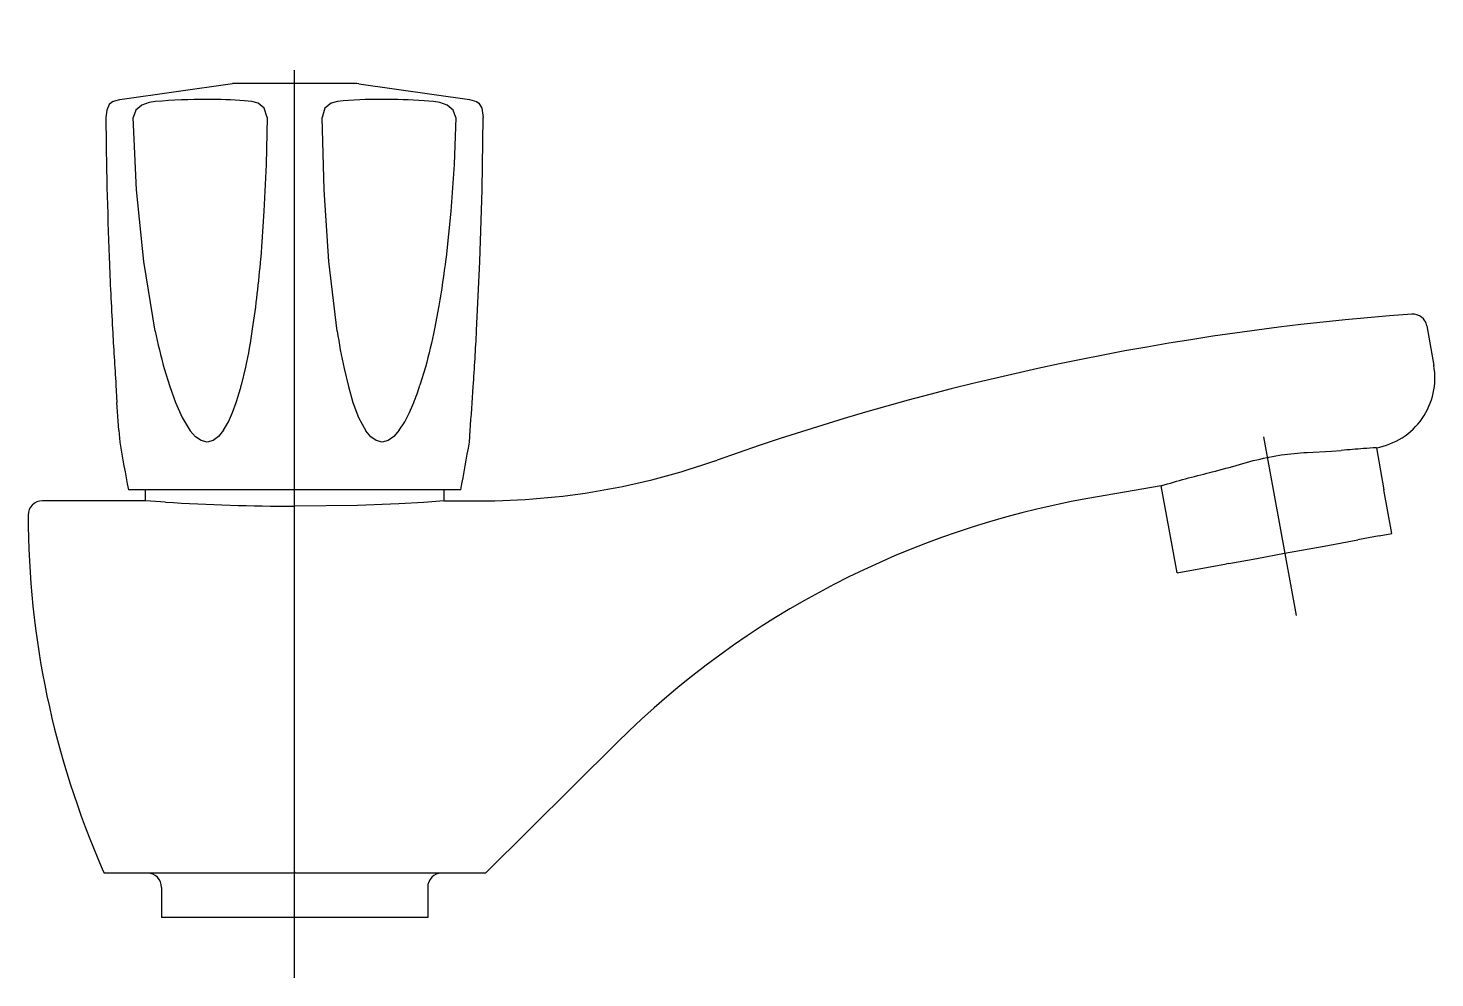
# Model space of a CAD drawing. Extents: x 76.397 to 76.552, y 0.005 to 0.109.
import ezdxf

# ---------------------------------------------------------------- set-up
doc = ezdxf.new("R2010")
doc.units = 0
doc.header["$LTSCALE"] = 0.2
doc.header["$MEASUREMENT"] = 0
doc.linetypes.add('AXES', pattern=[0.54, 0.3, -0.08, 0.08, -0.08])
doc.linetypes.add('CONTINU', pattern=[0])
doc.layers.get('0').update_dxf_attribs({"linetype": 'CONTINUOUS'})
doc.layers.add('DECA_EIXOS', color=5, linetype='AXES')

msp = doc.modelspace()

# ---------------------------------------------------------------- linework, layer by layer
at = {"linetype": 'CONTINU'}
for points in [[(76.40687, 0.1015), (76.41928, 0.10325)], [(76.4202, 0.10325), (76.41928, 0.10325)], [(76.42613, 0.10325), (76.4202, 0.10325)], [(76.43205, 0.10325), (76.42613, 0.10325)], [(76.43297, 0.10325), (76.43205, 0.10325)], [(76.43319, 0.10322), (76.43297, 0.10325)], [(76.43319, 0.10322), (76.44538, 0.1015)], [(76.40609, 0.10127), (76.40571, 0.10095), (76.40544, 0.10033), (76.40534, 0.0995)], [(76.40609, 0.10127), (76.40634, 0.10134)], [(76.40634, 0.10134), (76.40687, 0.1015)], [(76.41081, 0.10127), (76.41011, 0.10116), (76.40931, 0.10087), (76.40864, 0.10031), (76.40836, 0.0995)], [(76.42141, 0.10127), (76.42061, 0.10134)], [(76.4231, 0.0995), (76.42279, 0.10053), (76.4221, 0.10109), (76.42141, 0.10127)], [(76.43085, 0.10127), (76.43015, 0.10109), (76.42946, 0.10053), (76.42915, 0.0995)], [(76.44144, 0.10127), (76.44039, 0.10134)], [(76.44389, 0.0995), (76.44361, 0.10031), (76.44294, 0.10087), (76.44214, 0.10116), (76.44144, 0.10127)], [(76.44538, 0.1015), (76.44616, 0.10127)], [(76.44616, 0.10127), (76.44643, 0.10109), (76.44675, 0.10053), (76.44691, 0.0995)], [(76.41077, 0.07596), (76.4095, 0.08365), (76.40872, 0.09154), (76.40836, 0.0995)], [(76.4231, 0.0995), (76.42298, 0.09434), (76.42275, 0.0892), (76.42239, 0.0841)], [(76.43082, 0.07596), (76.42991, 0.08365), (76.42938, 0.09154), (76.42915, 0.0995)], [(76.44389, 0.0995), (76.44371, 0.09434), (76.44335, 0.0892), (76.44281, 0.0841)], [(76.44618, 0.07603), (76.44654, 0.08365), (76.44679, 0.09154), (76.44691, 0.0995)], [(76.4057, 0.0841), (76.4057, 0.08396)], [(76.42239, 0.0841), (76.42237, 0.08395)], [(76.44281, 0.0841), (76.44279, 0.08395)], [(76.55086, 0.07655), (76.55163, 0.07218)], [(76.40644, 0.07001), (76.40656, 0.0681)], [(76.41237, 0.06985), (76.41299, 0.06812), (76.41373, 0.06646), (76.41462, 0.065)], [(76.43205, 0.06985), (76.43255, 0.06812), (76.43318, 0.06646), (76.43397, 0.065)], [(76.40678, 0.06504), (76.40656, 0.0681)], [(76.41831, 0.06504), (76.41884, 0.06598), (76.4193, 0.06701), (76.41969, 0.0681)], [(76.43766, 0.06504), (76.43826, 0.06598), (76.43879, 0.06701), (76.43926, 0.0681)], [(76.40678, 0.06504), (76.40687, 0.06374)], [(76.4165, 0.06374), (76.41584, 0.0639), (76.41522, 0.06433), (76.41462, 0.065)], [(76.41831, 0.06504), (76.41775, 0.06435), (76.41715, 0.0639), (76.4165, 0.06374)], [(76.43576, 0.06374), (76.43511, 0.0639), (76.43452, 0.06433), (76.43397, 0.065)], [(76.43766, 0.06504), (76.43706, 0.06435), (76.43642, 0.0639), (76.43576, 0.06374)], [(76.44538, 0.06374), (76.44547, 0.06501)], [(76.53767, 0.06261), (76.54035, 0.06274), (76.54144, 0.06282)], [(76.5453, 0.06312), (76.54613, 0.05847)], [(76.47244, 0.06168), (76.47267, 0.06176)], [(76.52696, 0.06039), (76.5272, 0.06045)], [(76.52161, 0.05894), (76.51353, 0.05752)], [(76.52249, 0.05413), (76.52161, 0.05894)], [(76.41026, 0.05848), (76.40781, 0.05848)], [(76.4097, 0.05726), (76.4097, 0.05848)], [(76.42613, 0.05848), (76.41026, 0.05848)], [(76.44199, 0.05848), (76.42613, 0.05848)], [(76.44444, 0.05848), (76.44199, 0.05848)], [(76.44255, 0.05848), (76.44255, 0.05726)], [(76.54702, 0.05366), (76.54613, 0.05847)], [(76.4097, 0.05726), (76.39834, 0.05726)], [(76.4119, 0.05712), (76.4097, 0.05726)], [(76.44035, 0.0571), (76.4376, 0.05694), (76.43304, 0.05676), (76.42613, 0.05667)], [(76.44255, 0.05726), (76.44035, 0.0571)], [(76.44255, 0.05726), (76.44653, 0.05726)], [(76.39677, 0.0557), (76.39677, 0.05555)], [(76.52337, 0.04933), (76.52249, 0.05413)], [(76.53956, 0.05229), (76.54325, 0.05297)], [(76.54561, 0.0534), (76.54325, 0.05297)], [(76.54561, 0.0534), (76.54702, 0.05366)], [(76.53212, 0.05093), (76.5352, 0.05149)], [(76.5352, 0.05149), (76.53956, 0.05229)], [(76.52337, 0.04933), (76.5288, 0.05032)], [(76.52905, 0.05037), (76.5288, 0.05032)], [(76.52905, 0.05037), (76.53212, 0.05093)], [(76.46165, 0.03064), (76.44714, 0.01625)], [(76.40494, 0.01671), (76.40514, 0.01625)], [(76.42613, 0.01625), (76.40514, 0.01625)], [(76.42613, 0.01639), (76.42613, 0.01625)], [(76.43063, 0.01625), (76.42613, 0.01625)], [(76.43807, 0.01625), (76.43063, 0.01625)], [(76.44126, 0.01625), (76.43807, 0.01625)], [(76.44647, 0.01625), (76.44126, 0.01625)], [(76.44714, 0.01625), (76.44647, 0.01625)], [(76.41146, 0.01468), (76.41146, 0.01136)], [(76.44079, 0.01468), (76.44079, 0.01136)], [(76.42613, 0.01136), (76.41146, 0.01136)], [(76.44079, 0.01136), (76.42613, 0.01136)]]:
    msp.add_lwpolyline(points, dxfattribs=at)
for points in [[(76.4165, 0.1015, 0.019434), (76.41081, 0.10127)], [(76.42061, 0.10134, 0.021834), (76.4165, 0.1015)], [(76.43575, 0.1015, 0.024947), (76.43085, 0.10127)], [(76.44039, 0.10134, 0.016635), (76.43575, 0.1015)], [(76.40534, 0.0995, 0.008204), (76.4057, 0.0841)], [(76.4057, 0.08396, 0.003706), (76.40607, 0.07621)], [(76.42237, 0.08395, -0.01629), (76.42147, 0.07621)], [(76.44279, 0.08395, -0.011934), (76.44202, 0.07875), (76.44153, 0.07621)], [(76.5492, 0.07784, 0.066965), (76.47267, 0.06176)], [(76.55086, 0.07655, 0.38494), (76.5492, 0.07784)], [(76.40607, 0.07621, 0.002643), (76.40644, 0.07001)], [(76.41077, 0.07596, 0.01613), (76.41176, 0.07185), (76.41237, 0.06985)], [(76.42147, 0.07621, -0.014837), (76.42072, 0.07201), (76.42025, 0.07001)], [(76.43082, 0.07596, 0.014811), (76.43157, 0.07185), (76.43205, 0.06985)], [(76.44153, 0.07621, -0.016205), (76.44054, 0.07201), (76.43994, 0.07001)], [(76.44581, 0.06985, 0.002624), (76.44618, 0.07603)], [(76.5453, 0.06312, 0.414287), (76.55163, 0.07218)], [(76.41969, 0.0681, 0.014967), (76.42025, 0.07001)], [(76.43926, 0.0681, 0.015087), (76.43994, 0.07001)], [(76.44547, 0.06501, 0.0018), (76.44581, 0.06985)], [(76.40687, 0.06374, 0.005659), (76.40781, 0.05848)], [(76.44444, 0.05848, 0.005656), (76.44538, 0.06374)], [(76.53023, 0.06129, -0.019683), (76.53326, 0.06204)], [(76.53326, 0.06204), (76.53482, 0.06232, -0.021711), (76.53767, 0.06261)], [(76.5439, 0.06302, 0.005676), (76.54144, 0.06282)], [(76.5453, 0.06312, 0.000657), (76.5439, 0.06302)], [(76.44653, 0.05726, 0.085421), (76.47267, 0.06176)], [(76.5272, 0.06045, 0.011559), (76.53023, 0.06129)], [(76.52161, 0.05894, -0.011305), (76.52696, 0.06039)], [(76.51353, 0.05752, 0.152919), (76.46165, 0.03064)], [(76.39834, 0.05726, 0.414632), (76.39677, 0.0557)], [(76.4119, 0.05712, 0.014508), (76.42613, 0.05667)], [(76.39677, 0.0557, 0.102972), (76.40494, 0.01671)], [(76.41146, 0.01468, 0.414208), (76.4099, 0.01625)], [(76.44235, 0.01625, 0.414211), (76.44079, 0.01468)]]:
    msp.add_lwpolyline(points, format="xyb", dxfattribs=at)
at = {"layer": 'DECA_EIXOS'}
for points in [[(76.42613, 0.00471), (76.42613, 0.10935)], [(76.53285, 0.06433), (76.53645, 0.04465)]]:
    msp.add_lwpolyline(points, dxfattribs=at)

doc.saveas('drawing.dxf')
